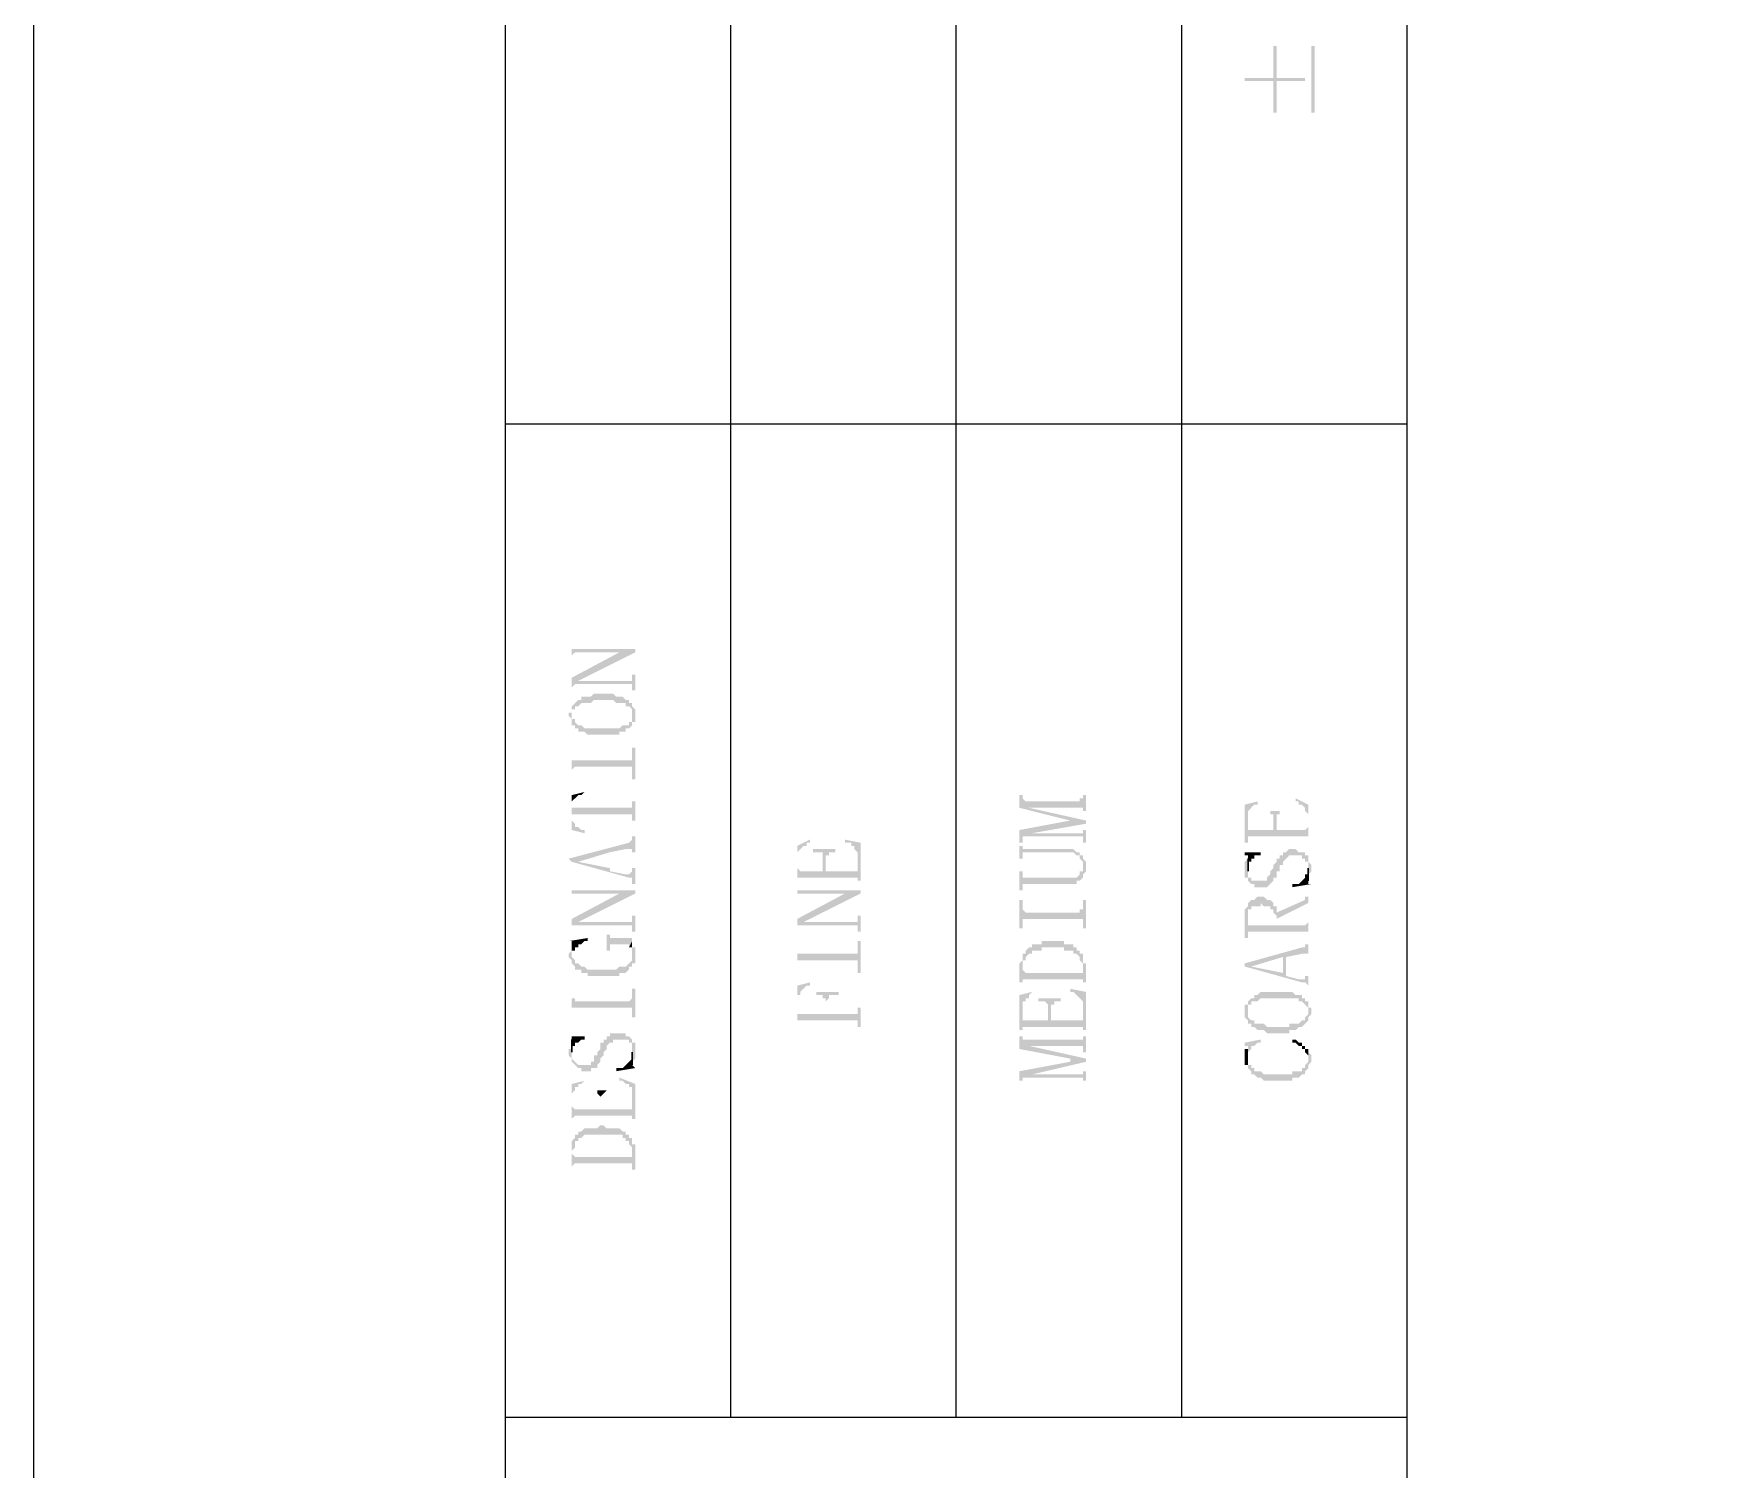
# Model space of a CAD drawing. Header units: inches. Extents: x 3613 to 8393, y -2205 to -794.
# Drawn here: x 3613.22 to 3636.98, y -969.3 to -948.88 of the extents above; entities that cross this region are included whole.
import ezdxf

# ---------------------------------------------------------------- set-up
doc = ezdxf.new("R2010")
doc.units = ezdxf.units.IN
doc.header["$MEASUREMENT"] = 0

msp = doc.modelspace()

# ---------------------------------------------------------------- hatches: boundary and pattern name
at = {"transparency": 33554559}
for points in [[(3630.443, -949.514), (3630.443, -949.559), (3630.85, -949.559), (3630.85, -950.01), (3630.895, -950.01), (3630.895, -949.559), (3631.301, -949.559), (3631.301, -949.514), (3630.895, -949.514), (3630.895, -949.063), (3630.85, -949.063), (3630.85, -949.514)], [(3631.436, -950.01), (3631.436, -949.063), (3631.391, -949.063), (3631.391, -950.01)], [(3620.875, -957.548), (3620.875, -957.773), (3620.875, -957.728), (3620.875, -957.728), (3620.921, -957.683), (3621.778, -957.683), (3621.778, -957.638), (3620.875, -957.638)], [(3620.875, -958.044), (3620.875, -958.225), (3620.875, -958.179), (3620.875, -958.179), (3620.921, -958.134), (3620.921, -958.134), (3620.966, -958.089), (3621.778, -957.683), (3621.552, -957.683)], [(3620.921, -958.134), (3621.733, -958.134), (3621.733, -958.179), (3621.733, -958.225), (3621.778, -958.225), (3621.778, -957.999), (3621.733, -957.999), (3621.733, -958.089), (3620.966, -958.089)], [(3620.875, -958.45), (3620.875, -958.586), (3620.875, -958.54), (3620.875, -958.495), (3620.921, -958.495), (3620.921, -958.45), (3620.966, -958.45), (3621.011, -958.405), (3621.146, -958.405), (3621.191, -958.36), (3621.462, -958.36), (3621.507, -958.405), (3621.643, -958.405), (3621.643, -958.45), (3621.688, -958.45), (3621.733, -958.495), (3621.733, -958.54), (3621.733, -958.586), (3621.733, -958.45), (3621.733, -958.405), (3621.688, -958.405), (3621.688, -958.36), (3621.643, -958.36), (3621.598, -958.315), (3621.507, -958.315), (3621.462, -958.27), (3621.191, -958.27), (3621.146, -958.315), (3621.011, -958.315), (3621.011, -958.36), (3620.966, -958.36), (3620.921, -958.405), (3620.921, -958.405)], [(3620.83, -958.586), (3620.83, -958.586), (3620.875, -958.631), (3620.875, -958.676), (3620.875, -958.721), (3620.921, -958.721), (3620.921, -958.766), (3620.966, -958.766), (3620.966, -958.811), (3621.056, -958.811), (3621.101, -958.856), (3621.552, -958.856), (3621.552, -958.811), (3621.643, -958.811), (3621.643, -958.766), (3621.688, -958.766), (3621.733, -958.721), (3621.733, -958.676), (3621.778, -958.676), (3621.778, -958.631), (3621.778, -958.586), (3621.778, -958.54), (3621.778, -958.495), (3621.778, -958.495), (3621.733, -958.45), (3621.733, -958.586), (3621.733, -958.631), (3621.733, -958.676), (3621.688, -958.676), (3621.688, -958.721), (3621.598, -958.721), (3621.552, -958.766), (3621.056, -958.766), (3621.011, -958.721), (3620.966, -958.721), (3620.921, -958.676), (3620.921, -958.631), (3620.875, -958.631), (3620.875, -958.586), (3620.875, -958.45), (3620.875, -958.495), (3620.875, -958.54), (3620.83, -958.54)], [(3620.875, -959.037), (3620.875, -959.488), (3620.875, -959.353), (3620.875, -959.353), (3620.921, -959.308), (3621.733, -959.308), (3621.733, -959.488), (3621.778, -959.488), (3621.778, -959.037), (3621.733, -959.037), (3621.733, -959.172), (3621.733, -959.217), (3620.875, -959.217)], [(3620.875, -959.714), (3620.875, -959.849), (3620.875, -959.804), (3620.921, -959.759), (3620.921, -959.759), (3620.966, -959.714), (3621.011, -959.714), (3621.056, -959.669), (3621.056, -959.669)], [(3620.875, -959.714), (3620.875, -960.21), (3621.056, -960.255), (3621.056, -960.21), (3621.011, -960.21), (3620.966, -960.165), (3620.921, -960.165), (3620.921, -960.12), (3620.921, -960.12), (3620.875, -960.075), (3620.875, -959.849)], [(3620.875, -959.849), (3620.875, -960.03), (3620.875, -959.985), (3621.733, -959.985), (3621.733, -960.03), (3621.733, -960.075), (3621.778, -960.075), (3621.778, -959.804), (3621.733, -959.804), (3621.733, -959.849), (3621.733, -959.894), (3620.875, -959.894)], [(3627.239, -959.714), (3627.239, -959.894), (3627.961, -960.075), (3627.961, -960.075), (3628.187, -960.12), (3628.187, -960.075), (3627.374, -959.894), (3627.374, -959.894), (3627.329, -959.804), (3627.329, -959.804), (3627.284, -959.759), (3627.284, -959.714), (3627.284, -959.714)], [(3627.329, -959.804), (3627.374, -959.894), (3628.142, -959.894), (3628.142, -959.94), (3628.187, -959.94), (3628.187, -959.714), (3628.142, -959.714), (3628.142, -959.759), (3628.097, -959.759), (3628.097, -959.804)], [(3630.443, -959.849), (3630.443, -960.391), (3630.489, -960.391), (3630.489, -959.985), (3630.489, -959.94), (3630.489, -959.94), (3630.534, -959.894), (3630.534, -959.894), (3630.579, -959.849), (3630.624, -959.849), (3630.624, -959.804), (3630.624, -959.804)], [(3631.166, -959.804), (3631.211, -959.804), (3631.211, -959.849), (3631.256, -959.849), (3631.301, -959.894), (3631.301, -959.94), (3631.301, -959.94), (3631.346, -959.985), (3631.346, -960.391), (3631.346, -959.849), (3631.166, -959.759)], [(3627.239, -960.21), (3627.239, -960.391), (3627.284, -960.391), (3627.284, -960.346), (3627.284, -960.301), (3627.329, -960.301), (3627.42, -960.255), (3628.187, -960.12), (3627.961, -960.075)], [(3630.489, -960.346), (3630.489, -960.301), (3631.346, -960.301), (3631.346, -960.346), (3631.346, -960.165), (3631.346, -960.165), (3631.301, -960.21), (3630.895, -960.21), (3630.895, -960.075), (3630.85, -960.21), (3630.489, -960.21), (3630.489, -960.03)], [(3630.714, -959.94), (3630.804, -959.94), (3630.804, -959.985), (3630.85, -959.985), (3630.85, -960.21), (3630.895, -960.075), (3630.895, -960.03), (3630.895, -959.985), (3630.94, -959.985), (3630.94, -959.94), (3631.03, -959.94)], [(3620.83, -960.617), (3620.875, -960.662), (3620.966, -960.662), (3621.417, -960.526), (3621.417, -960.752), (3621.417, -960.526), (3621.643, -960.481), (3621.733, -960.481), (3621.733, -960.526), (3621.778, -960.526), (3621.778, -960.301), (3621.733, -960.301), (3621.733, -960.346), (3621.733, -960.346), (3621.688, -960.391), (3621.688, -960.391)], [(3627.329, -960.301), (3628.142, -960.301), (3628.142, -960.346), (3628.142, -960.391), (3628.187, -960.391), (3628.187, -960.21), (3628.142, -960.21), (3628.142, -960.255), (3627.42, -960.255)], [(3620.875, -960.662), (3621.688, -960.887), (3621.733, -960.887), (3621.733, -960.932), (3621.733, -960.978), (3621.778, -960.978), (3621.778, -960.752), (3621.733, -960.752), (3621.733, -960.797), (3621.733, -960.797), (3621.688, -960.842), (3621.643, -960.842), (3621.417, -960.797), (3621.417, -960.526), (3621.417, -960.752), (3620.966, -960.662), (3620.966, -960.662)], [(3624.08, -960.436), (3624.08, -960.932), (3624.08, -960.571), (3624.08, -960.526), (3624.125, -960.481), (3624.125, -960.481), (3624.17, -960.436), (3624.215, -960.436), (3624.215, -960.391), (3624.26, -960.391), (3624.26, -960.346)], [(3624.305, -960.481), (3624.305, -960.526), (3624.441, -960.526), (3624.441, -960.571), (3624.441, -960.617), (3624.441, -960.797), (3624.486, -960.617), (3624.486, -960.571), (3624.531, -960.571), (3624.531, -960.526), (3624.621, -960.526), (3624.621, -960.481)], [(3624.757, -960.391), (3624.847, -960.391), (3624.847, -960.436), (3624.892, -960.436), (3624.892, -960.481), (3624.892, -960.481), (3624.937, -960.526), (3624.937, -960.932), (3624.982, -960.932), (3624.982, -960.391), (3624.757, -960.346)], [(3627.239, -960.436), (3627.239, -960.617), (3627.284, -960.617), (3627.284, -960.571), (3627.284, -960.526), (3628.006, -960.526), (3628.051, -960.571), (3628.097, -960.571), (3628.097, -960.617), (3628.097, -960.617), (3628.142, -960.662), (3628.142, -960.707), (3628.142, -960.571), (3628.097, -960.571), (3628.097, -960.526), (3628.051, -960.526), (3628.006, -960.481), (3627.284, -960.481), (3627.284, -960.436), (3627.284, -960.436)], [(3630.443, -960.752), (3630.443, -960.842), (3630.443, -960.887), (3630.489, -960.887), (3630.489, -960.932), (3630.489, -960.932), (3630.534, -960.978), (3630.579, -960.978), (3630.579, -961.023), (3630.759, -961.023), (3630.804, -960.978), (3630.804, -960.978), (3630.85, -960.932), (3630.85, -960.887), (3630.895, -960.887), (3630.895, -960.797), (3630.94, -960.797), (3630.94, -960.707), (3630.985, -960.707), (3630.985, -960.662), (3630.985, -960.662), (3631.03, -960.617), (3631.03, -960.617), (3631.075, -960.571), (3631.256, -960.571), (3631.256, -960.617), (3631.301, -960.617), (3631.301, -960.662), (3631.346, -960.662), (3631.346, -960.707), (3631.346, -960.887), (3631.346, -960.842), (3631.346, -960.842), (3631.391, -960.797), (3631.391, -960.752), (3631.391, -960.707), (3631.391, -960.707), (3631.346, -960.662), (3631.346, -960.617), (3631.346, -960.571), (3631.301, -960.571), (3631.301, -960.526), (3631.211, -960.526), (3631.166, -960.481), (3631.075, -960.481), (3631.03, -960.526), (3630.985, -960.526), (3630.985, -960.571), (3630.94, -960.571), (3630.94, -960.617), (3630.895, -960.617), (3630.895, -960.662), (3630.895, -960.662), (3630.85, -960.707), (3630.85, -960.752), (3630.85, -960.752), (3630.804, -960.797), (3630.804, -960.842), (3630.804, -960.842), (3630.759, -960.887), (3630.759, -960.932), (3630.534, -960.932), (3630.534, -960.887), (3630.489, -960.887), (3630.489, -960.842), (3630.489, -960.797), (3630.489, -960.617), (3630.443, -960.662), (3630.443, -960.707)], [(3630.443, -960.526), (3630.443, -960.571), (3630.489, -960.571), (3630.489, -960.707), (3630.489, -960.662), (3630.534, -960.662), (3630.534, -960.617), (3630.579, -960.617), (3630.579, -960.571), (3630.669, -960.571), (3630.669, -960.526)], [(3624.08, -960.932), (3624.08, -960.887), (3624.937, -960.887), (3624.937, -960.932), (3624.937, -960.752), (3624.937, -960.797), (3624.486, -960.797), (3624.486, -960.617), (3624.441, -960.797), (3624.125, -960.797), (3624.08, -960.752), (3624.08, -960.571)], [(3627.239, -960.797), (3627.239, -961.068), (3627.284, -961.068), (3627.284, -961.023), (3627.284, -960.978), (3628.051, -960.978), (3628.051, -960.932), (3628.097, -960.932), (3628.142, -960.887), (3628.142, -960.842), (3628.142, -960.842), (3628.187, -960.797), (3628.187, -960.752), (3628.187, -960.707), (3628.187, -960.662), (3628.142, -960.617), (3628.142, -960.752), (3628.142, -960.797), (3628.097, -960.797), (3628.097, -960.842), (3628.097, -960.842), (3628.051, -960.887), (3627.284, -960.887), (3627.284, -960.797)], [(3631.12, -961.023), (3631.12, -961.023), (3631.391, -960.978), (3631.346, -960.978), (3631.346, -960.932), (3631.346, -960.797), (3631.346, -960.842), (3631.301, -960.842), (3631.301, -960.887), (3631.301, -960.887), (3631.256, -960.932), (3631.256, -960.932), (3631.211, -960.978), (3631.12, -960.978)], [(3620.875, -960.978), (3620.875, -961.203), (3620.875, -961.113), (3621.778, -961.113), (3621.778, -961.068), (3620.875, -961.068)], [(3624.08, -960.978), (3624.08, -961.203), (3624.08, -961.158), (3624.08, -961.113), (3624.982, -961.113), (3624.982, -961.068), (3624.08, -961.068)], [(3620.875, -961.474), (3620.875, -961.655), (3620.875, -961.564), (3620.921, -961.564), (3620.966, -961.519), (3621.778, -961.113), (3621.552, -961.113)], [(3624.08, -961.474), (3624.08, -961.655), (3624.08, -961.609), (3624.08, -961.564), (3624.125, -961.564), (3624.17, -961.519), (3624.982, -961.113), (3624.757, -961.113)], [(3627.239, -961.203), (3627.239, -961.609), (3627.284, -961.609), (3627.284, -961.474), (3628.142, -961.474), (3628.142, -961.609), (3628.187, -961.609), (3628.187, -961.203), (3628.142, -961.203), (3628.142, -961.339), (3628.097, -961.339), (3628.097, -961.384), (3627.329, -961.384), (3627.284, -961.339), (3627.284, -961.203)], [(3630.443, -961.429), (3630.443, -961.745), (3630.489, -961.745), (3630.489, -961.429), (3630.489, -961.339), (3630.534, -961.339), (3630.534, -961.293), (3630.669, -961.293), (3630.669, -961.248), (3630.669, -961.248), (3630.714, -961.293), (3630.804, -961.293), (3630.804, -961.339), (3630.85, -961.339), (3630.85, -961.384), (3630.85, -961.384), (3630.895, -961.429), (3630.895, -961.564), (3630.895, -961.293), (3630.85, -961.293), (3630.85, -961.248), (3630.85, -961.248), (3630.804, -961.203), (3630.759, -961.203), (3630.714, -961.158), (3630.624, -961.158), (3630.579, -961.203), (3630.534, -961.203), (3630.489, -961.248), (3630.489, -961.293), (3630.489, -961.293), (3630.443, -961.339), (3630.443, -961.384), (3630.443, -961.384)], [(3630.895, -961.384), (3630.895, -961.474), (3631.346, -961.248), (3631.346, -961.113), (3631.346, -961.158), (3631.301, -961.158), (3631.301, -961.203), (3631.301, -961.203)], [(3620.921, -961.564), (3621.733, -961.564), (3621.733, -961.655), (3621.778, -961.655), (3621.778, -961.429), (3621.733, -961.429), (3621.733, -961.474), (3621.733, -961.519), (3620.966, -961.519)], [(3624.125, -961.564), (3624.937, -961.564), (3624.937, -961.655), (3624.982, -961.655), (3624.982, -961.429), (3624.937, -961.429), (3624.937, -961.474), (3624.937, -961.519), (3624.17, -961.519)], [(3630.489, -961.7), (3630.489, -961.655), (3631.346, -961.655), (3631.346, -961.745), (3631.346, -961.474), (3631.346, -961.519), (3631.346, -961.519), (3631.301, -961.564), (3630.895, -961.564), (3630.895, -961.339), (3630.895, -961.293), (3630.895, -961.564), (3630.489, -961.564), (3630.489, -961.474)], [(3620.83, -961.79), (3620.875, -961.79), (3620.875, -961.835), (3620.875, -961.97), (3620.875, -961.925), (3620.921, -961.925), (3620.921, -961.88), (3620.966, -961.88), (3620.966, -961.835), (3621.011, -961.835), (3621.056, -961.79), (3621.101, -961.79), (3621.101, -961.745)], [(3621.372, -961.7), (3621.372, -961.925), (3621.417, -961.925), (3621.417, -961.88), (3621.417, -961.835), (3621.688, -961.835), (3621.688, -961.88), (3621.733, -961.79), (3621.733, -961.745), (3621.417, -961.745), (3621.417, -961.7), (3621.417, -961.7)], [(3620.83, -961.97), (3620.83, -962.016), (3620.83, -962.016), (3620.875, -962.061), (3620.875, -962.106), (3620.875, -962.106), (3620.921, -962.151), (3620.921, -962.196), (3621.011, -962.196), (3621.011, -962.241), (3621.101, -962.241), (3621.101, -962.286), (3621.552, -962.286), (3621.552, -962.241), (3621.643, -962.241), (3621.688, -962.196), (3621.688, -962.151), (3621.733, -962.151), (3621.733, -962.106), (3621.778, -962.106), (3621.778, -962.061), (3621.778, -961.97), (3621.778, -961.925), (3621.778, -961.88), (3621.733, -961.88), (3621.733, -962.016), (3621.733, -962.061), (3621.733, -962.061), (3621.688, -962.106), (3621.688, -962.106), (3621.643, -962.151), (3621.552, -962.151), (3621.507, -962.196), (3621.101, -962.196), (3621.056, -962.151), (3621.011, -962.151), (3620.966, -962.106), (3620.921, -962.106), (3620.921, -962.061), (3620.921, -962.061), (3620.875, -962.016), (3620.875, -961.88), (3620.875, -961.925), (3620.875, -961.925)], [(3621.688, -961.88), (3621.733, -961.88), (3621.733, -961.97), (3621.733, -961.835), (3621.733, -961.79)], [(3624.08, -961.79), (3624.08, -962.241), (3624.08, -962.106), (3624.08, -962.061), (3624.937, -962.061), (3624.937, -962.241), (3624.982, -962.241), (3624.982, -961.79), (3624.937, -961.79), (3624.937, -961.925), (3624.937, -961.97), (3624.08, -961.97), (3624.08, -961.925)], [(3627.239, -962.151), (3627.239, -962.377), (3627.284, -962.377), (3627.284, -962.151), (3627.284, -962.106), (3627.284, -962.061), (3627.329, -962.061), (3627.329, -962.016), (3627.329, -962.016), (3627.374, -961.97), (3627.42, -961.97), (3627.42, -961.925), (3627.555, -961.925), (3627.555, -961.88), (3627.871, -961.88), (3627.871, -961.925), (3628.006, -961.925), (3628.006, -961.97), (3628.051, -961.97), (3628.097, -962.016), (3628.097, -962.061), (3628.097, -962.061), (3628.142, -962.106), (3628.142, -962.377), (3628.187, -962.377), (3628.187, -962.151), (3628.187, -962.106), (3628.142, -962.106), (3628.142, -962.016), (3628.142, -961.97), (3628.097, -961.97), (3628.097, -961.925), (3628.051, -961.925), (3628.051, -961.88), (3628.006, -961.88), (3628.006, -961.835), (3627.871, -961.835), (3627.871, -961.79), (3627.555, -961.79), (3627.555, -961.835), (3627.42, -961.835), (3627.42, -961.88), (3627.374, -961.88), (3627.329, -961.925), (3627.329, -961.97), (3627.284, -961.97), (3627.284, -962.016), (3627.284, -962.061), (3627.284, -962.061), (3627.239, -962.106), (3627.239, -962.106)], [(3630.443, -962.106), (3630.443, -962.151), (3630.534, -962.151), (3630.985, -962.016), (3630.985, -962.241), (3631.03, -962.016), (3631.256, -961.97), (3631.346, -961.97), (3631.346, -962.016), (3631.346, -961.79), (3631.346, -961.835), (3631.301, -961.835), (3631.301, -961.88), (3631.256, -961.88)], [(3627.284, -962.377), (3627.284, -962.332), (3628.142, -962.332), (3628.142, -962.377), (3628.142, -962.196), (3628.142, -962.241), (3627.329, -962.241), (3627.284, -962.196), (3627.284, -962.151)], [(3630.443, -962.151), (3631.256, -962.377), (3631.301, -962.377), (3631.346, -962.422), (3631.346, -962.467), (3631.346, -962.241), (3631.346, -962.286), (3631.301, -962.286), (3631.301, -962.332), (3631.211, -962.332), (3631.03, -962.286), (3631.03, -962.016), (3630.985, -962.241), (3630.534, -962.151), (3630.534, -962.151)], [(3624.08, -962.422), (3624.08, -963.009), (3624.08, -962.647), (3624.08, -962.557), (3624.125, -962.557), (3624.125, -962.512), (3624.125, -962.512), (3624.17, -962.467), (3624.17, -962.467), (3624.215, -962.422), (3624.26, -962.422), (3624.26, -962.377)], [(3620.875, -962.467), (3620.875, -962.873), (3620.875, -962.738), (3621.733, -962.738), (3621.733, -962.873), (3621.778, -962.873), (3621.778, -962.467), (3621.733, -962.467), (3621.733, -962.602), (3621.733, -962.602), (3621.688, -962.647), (3620.921, -962.647), (3620.921, -962.602), (3620.875, -962.602)], [(3624.08, -962.963), (3624.08, -962.918), (3624.937, -962.918), (3624.937, -963.009), (3624.982, -963.009), (3624.982, -962.738), (3624.937, -962.738), (3624.937, -962.783), (3624.937, -962.828), (3624.486, -962.828), (3624.486, -962.647), (3624.486, -962.828), (3624.08, -962.828), (3624.08, -962.647)], [(3624.351, -962.512), (3624.351, -962.557), (3624.441, -962.557), (3624.441, -962.602), (3624.486, -962.602), (3624.486, -962.828), (3624.486, -962.647), (3624.486, -962.647), (3624.531, -962.602), (3624.531, -962.557), (3624.667, -962.557), (3624.667, -962.512)], [(3627.239, -962.557), (3627.239, -963.054), (3627.284, -963.054), (3627.284, -962.693), (3627.284, -962.647), (3627.329, -962.647), (3627.329, -962.602), (3627.374, -962.602), (3627.374, -962.557), (3627.374, -962.557), (3627.42, -962.512), (3627.465, -962.512), (3627.42, -962.512)], [(3627.284, -963.054), (3627.284, -963.009), (3628.142, -963.009), (3628.142, -963.054), (3628.142, -962.873), (3628.142, -962.918), (3627.69, -962.918), (3627.69, -962.738), (3627.645, -962.918), (3627.284, -962.918), (3627.284, -962.873), (3627.284, -962.693)], [(3627.51, -962.602), (3627.51, -962.647), (3627.6, -962.647), (3627.645, -962.693), (3627.645, -962.738), (3627.645, -962.918), (3627.69, -962.738), (3627.69, -962.693), (3627.735, -962.693), (3627.735, -962.647), (3627.826, -962.647), (3627.826, -962.602)], [(3627.961, -962.512), (3628.006, -962.512), (3628.051, -962.557), (3628.051, -962.557), (3628.097, -962.602), (3628.097, -962.602), (3628.142, -962.647), (3628.142, -962.693), (3628.142, -963.054), (3628.187, -963.054), (3628.187, -962.512), (3627.961, -962.467)], [(3630.443, -962.783), (3630.443, -962.828), (3630.443, -962.873), (3630.443, -962.873), (3630.489, -962.918), (3630.489, -962.963), (3630.534, -962.963), (3630.534, -963.009), (3630.579, -963.009), (3630.624, -963.054), (3630.714, -963.054), (3630.759, -963.099), (3631.075, -963.099), (3631.075, -963.054), (3631.166, -963.054), (3631.211, -963.009), (3631.256, -963.009), (3631.301, -962.963), (3631.301, -962.963), (3631.346, -962.918), (3631.346, -962.873), (3631.346, -962.873), (3631.391, -962.828), (3631.391, -962.783), (3631.391, -962.738), (3631.346, -962.738), (3631.346, -962.693), (3631.346, -962.783), (3631.346, -962.828), (3631.346, -962.828), (3631.301, -962.873), (3631.301, -962.918), (3631.256, -962.918), (3631.211, -962.963), (3631.075, -962.963), (3631.075, -963.009), (3630.759, -963.009), (3630.714, -962.963), (3630.579, -962.963), (3630.579, -962.918), (3630.534, -962.918), (3630.489, -962.873), (3630.489, -962.828), (3630.489, -962.693), (3630.443, -962.693), (3630.443, -962.738)], [(3630.489, -962.693), (3630.489, -962.783), (3630.489, -962.738), (3630.489, -962.693), (3630.534, -962.693), (3630.534, -962.647), (3630.624, -962.647), (3630.669, -962.602), (3631.211, -962.602), (3631.211, -962.647), (3631.256, -962.647), (3631.301, -962.693), (3631.301, -962.693), (3631.346, -962.738), (3631.346, -962.783), (3631.346, -962.647), (3631.301, -962.647), (3631.301, -962.602), (3631.256, -962.602), (3631.256, -962.557), (3631.166, -962.557), (3631.12, -962.512), (3630.669, -962.512), (3630.624, -962.557), (3630.579, -962.557), (3630.579, -962.602), (3630.534, -962.602), (3630.489, -962.647), (3630.489, -962.647)], [(3620.83, -963.37), (3620.83, -963.415), (3620.83, -963.415), (3620.875, -963.46), (3620.875, -963.505), (3620.875, -963.505), (3620.921, -963.55), (3620.921, -963.55), (3620.966, -963.595), (3621.011, -963.595), (3621.011, -963.64), (3621.146, -963.64), (3621.146, -963.595), (3621.236, -963.595), (3621.236, -963.55), (3621.236, -963.55), (3621.282, -963.505), (3621.282, -963.46), (3621.282, -963.46), (3621.327, -963.415), (3621.327, -963.37), (3621.327, -963.37), (3621.372, -963.324), (3621.372, -963.279), (3621.372, -963.279), (3621.417, -963.234), (3621.462, -963.234), (3621.462, -963.189), (3621.688, -963.189), (3621.688, -963.234), (3621.733, -963.234), (3621.733, -963.279), (3621.733, -963.505), (3621.778, -963.46), (3621.778, -963.37), (3621.778, -963.279), (3621.778, -963.234), (3621.733, -963.234), (3621.733, -963.189), (3621.733, -963.189), (3621.688, -963.144), (3621.643, -963.144), (3621.643, -963.099), (3621.417, -963.099), (3621.417, -963.144), (3621.372, -963.144), (3621.372, -963.189), (3621.327, -963.189), (3621.327, -963.234), (3621.282, -963.234), (3621.282, -963.324), (3621.282, -963.324), (3621.236, -963.37), (3621.236, -963.415), (3621.191, -963.415), (3621.191, -963.46), (3621.191, -963.505), (3621.146, -963.505), (3621.146, -963.55), (3620.966, -963.55), (3620.921, -963.505), (3620.921, -963.505), (3620.875, -963.46), (3620.875, -963.234), (3620.875, -963.279), (3620.875, -963.324), (3620.83, -963.324)], [(3620.83, -963.144), (3620.875, -963.144), (3620.875, -963.189), (3620.875, -963.324), (3620.875, -963.279), (3620.921, -963.279), (3620.921, -963.234), (3620.966, -963.234), (3621.011, -963.189), (3621.056, -963.189), (3621.056, -963.144), (3621.056, -963.144)], [(3627.239, -963.144), (3627.239, -963.324), (3627.961, -963.46), (3627.961, -963.505), (3628.187, -963.505), (3628.187, -963.46), (3627.374, -963.279), (3627.374, -963.279), (3627.329, -963.189), (3627.284, -963.189), (3627.284, -963.144), (3627.284, -963.144)], [(3627.329, -963.189), (3627.374, -963.279), (3628.142, -963.279), (3628.142, -963.324), (3628.142, -963.37), (3628.187, -963.37), (3628.187, -963.144), (3628.142, -963.144), (3628.142, -963.189), (3628.097, -963.189)], [(3621.507, -963.595), (3621.507, -963.64), (3621.778, -963.595), (3621.778, -963.595), (3621.733, -963.55), (3621.733, -963.415), (3621.733, -963.46), (3621.733, -963.46), (3621.688, -963.505), (3621.688, -963.505), (3621.643, -963.55), (3621.643, -963.55), (3621.598, -963.595), (3621.552, -963.595)], [(3630.443, -963.234), (3630.443, -963.279), (3630.489, -963.279), (3630.489, -963.55), (3630.489, -963.415), (3630.489, -963.37), (3630.489, -963.37), (3630.534, -963.324), (3630.534, -963.279), (3630.579, -963.279), (3630.624, -963.234), (3630.669, -963.234), (3630.669, -963.189)], [(3630.443, -963.415), (3630.443, -963.46), (3630.443, -963.505), (3630.443, -963.55), (3630.489, -963.55), (3630.489, -963.279), (3630.489, -963.324), (3630.443, -963.324), (3630.443, -963.37)], [(3630.489, -963.55), (3630.489, -963.595), (3630.489, -963.595), (3630.534, -963.64), (3630.534, -963.685), (3630.579, -963.685), (3630.624, -963.731), (3630.669, -963.731), (3630.714, -963.776), (3631.12, -963.776), (3631.12, -963.731), (3631.211, -963.731), (3631.256, -963.685), (3631.301, -963.685), (3631.301, -963.64), (3631.301, -963.64), (3631.346, -963.595), (3631.346, -963.55), (3631.346, -963.55), (3631.391, -963.505), (3631.391, -963.46), (3631.391, -963.415), (3631.391, -963.415), (3631.346, -963.37), (3631.346, -963.324), (3631.346, -963.46), (3631.346, -963.505), (3631.346, -963.505), (3631.301, -963.55), (3631.301, -963.595), (3631.256, -963.595), (3631.256, -963.64), (3631.12, -963.64), (3631.12, -963.685), (3630.714, -963.685), (3630.669, -963.64), (3630.579, -963.64), (3630.579, -963.595), (3630.534, -963.595), (3630.534, -963.55), (3630.489, -963.55), (3630.489, -963.505), (3630.489, -963.46), (3630.489, -963.46)], [(3631.12, -963.234), (3631.166, -963.234), (3631.211, -963.279), (3631.256, -963.279), (3631.256, -963.324), (3631.301, -963.324), (3631.301, -963.37), (3631.301, -963.37), (3631.346, -963.415), (3631.346, -963.46), (3631.346, -963.324), (3631.301, -963.324), (3631.301, -963.279), (3631.256, -963.279), (3631.256, -963.234), (3631.211, -963.234), (3631.166, -963.189), (3631.12, -963.189)], [(3627.239, -963.64), (3627.239, -963.776), (3627.284, -963.776), (3627.284, -963.731), (3627.329, -963.731), (3627.42, -963.685), (3628.187, -963.505), (3627.961, -963.505)], [(3627.329, -963.731), (3628.142, -963.731), (3628.142, -963.776), (3628.187, -963.776), (3628.187, -963.64), (3628.142, -963.64), (3628.142, -963.685), (3627.42, -963.685)], [(3620.875, -963.821), (3620.875, -964.317), (3620.875, -963.956), (3620.875, -963.956), (3620.921, -963.911), (3620.921, -963.866), (3620.966, -963.866), (3620.966, -963.821), (3621.011, -963.821), (3621.056, -963.776), (3621.056, -963.776)], [(3621.552, -963.776), (3621.598, -963.776), (3621.643, -963.821), (3621.688, -963.821), (3621.688, -963.866), (3621.733, -963.866), (3621.733, -963.956), (3621.733, -964.317), (3621.778, -964.317), (3621.778, -963.821), (3621.552, -963.731)], [(3620.875, -964.317), (3620.875, -964.317), (3620.921, -964.272), (3621.733, -964.272), (3621.733, -964.317), (3621.733, -964.137), (3621.733, -964.182), (3621.282, -964.182), (3621.282, -964.001), (3621.282, -964.182), (3620.921, -964.182), (3620.875, -964.137), (3620.875, -964.001)], [(3621.146, -963.911), (3621.236, -963.911), (3621.236, -963.956), (3621.236, -963.956), (3621.282, -964.001), (3621.282, -964.182), (3621.282, -964.001), (3621.282, -964.001), (3621.327, -963.956), (3621.327, -963.956), (3621.372, -963.911), (3621.417, -963.911)], [(3620.875, -964.769), (3620.875, -965.039), (3620.875, -964.769), (3620.875, -964.769), (3620.921, -964.724), (3620.921, -964.678), (3620.921, -964.633), (3620.966, -964.633), (3620.966, -964.588), (3621.011, -964.588), (3621.056, -964.543), (3621.598, -964.543), (3621.598, -964.588), (3621.643, -964.588), (3621.643, -964.633), (3621.688, -964.633), (3621.688, -964.678), (3621.688, -964.678), (3621.733, -964.724), (3621.733, -964.769), (3621.733, -965.039), (3621.778, -965.039), (3621.778, -964.769), (3621.778, -964.678), (3621.733, -964.678), (3621.733, -964.633), (3621.733, -964.588), (3621.688, -964.588), (3621.688, -964.543), (3621.643, -964.543), (3621.643, -964.498), (3621.598, -964.498), (3621.552, -964.453), (3621.372, -964.453), (3621.327, -964.408), (3621.282, -964.408), (3621.236, -964.453), (3621.056, -964.453), (3621.011, -964.498), (3620.966, -964.498), (3620.966, -964.543), (3620.921, -964.543), (3620.921, -964.588), (3620.921, -964.588), (3620.875, -964.633), (3620.875, -964.724)], [(3620.875, -964.994), (3620.875, -964.994), (3620.921, -964.949), (3621.733, -964.949), (3621.733, -964.994), (3621.733, -964.814), (3621.733, -964.859), (3620.921, -964.859), (3620.875, -964.814), (3620.875, -964.814)]]:
    msp.add_hatch(color=256, dxfattribs=at).paths.add_polyline_path(points)

# ---------------------------------------------------------------- linework, layer by layer
msp.add_line((3619.928, -894.646), (3619.928, -1181.386))
for points in [[(4033.221, -1185.646), (4033.221, -888.646), (3613.221, -888.646), (3613.221, -1185.646)], [(3630.489, -960.617), (3630.489, -960.797), (3630.489, -960.752), (3630.489, -960.617)], [(3631.346, -960.797), (3631.346, -960.932), (3631.346, -960.887), (3631.346, -960.752)], [(3620.875, -963.234), (3620.875, -963.37), (3620.875, -963.189)], [(3621.733, -963.415), (3621.733, -963.55), (3621.733, -963.505), (3621.733, -963.37), (3621.733, -963.37)]]:
    msp.add_lwpolyline(points, close=True)
for points in [[(3623.132, -894.646), (3623.132, -968.56)], [(3626.336, -894.646), (3626.336, -968.56)], [(3629.541, -894.646), (3629.541, -968.56)], [(3632.745, -894.646), (3632.745, -1181.386)], [(3619.928, -954.433), (3632.745, -954.433)], [(3619.928, -968.56), (3632.745, -968.56)]]:
    msp.add_lwpolyline(points)

doc.saveas('drawing.dxf')
